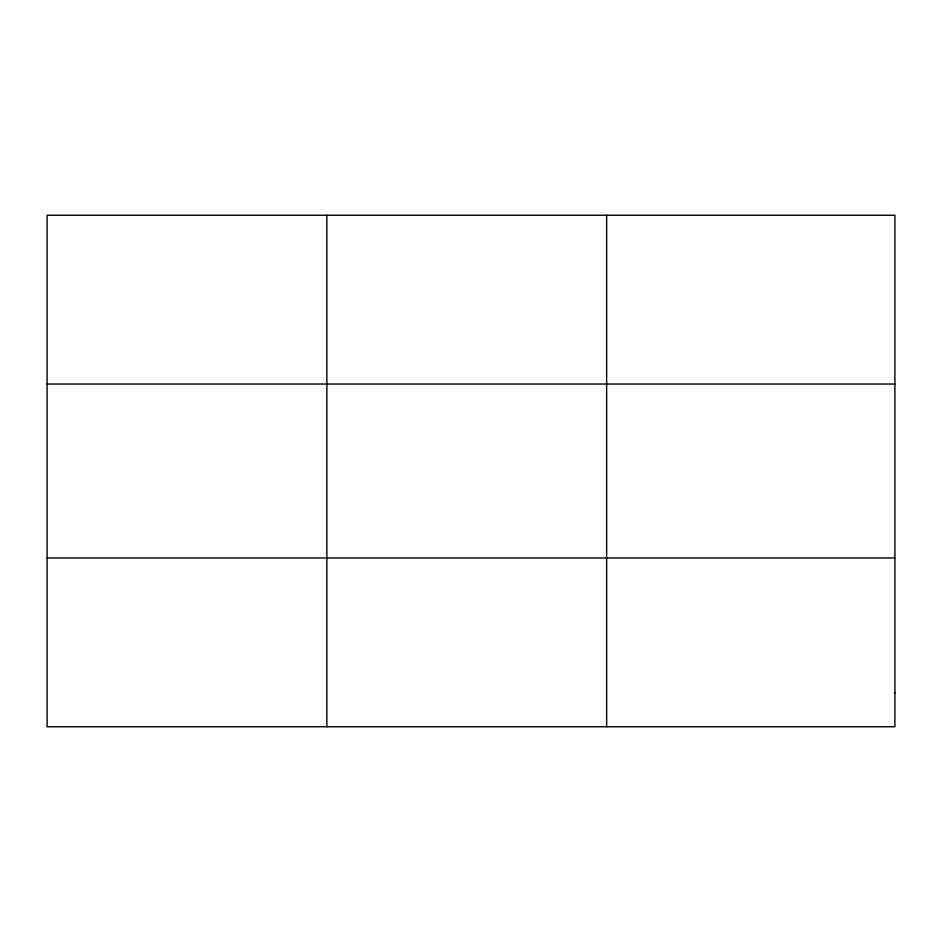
<?xml version="1.0" encoding="UTF-8"?>
<svg xmlns="http://www.w3.org/2000/svg" width="942" height="942" viewBox="0 0 942 942"><rect width="100%" height="100%" fill="white"/><g stroke="black" fill="none" stroke-linecap="round" stroke-linejoin="round"><path stroke-width="1.41" d="M326.874 215.247L326.874 726.753M606.648 215.247L606.648 726.753M47.1 384.042L894.9 384.042M47.1 557.958L894.9 557.958M894.9 692.994L894.9 726.753L47.1 726.753L47.1 215.247L894.9 215.247L894.9 692.994"/></g></svg>
